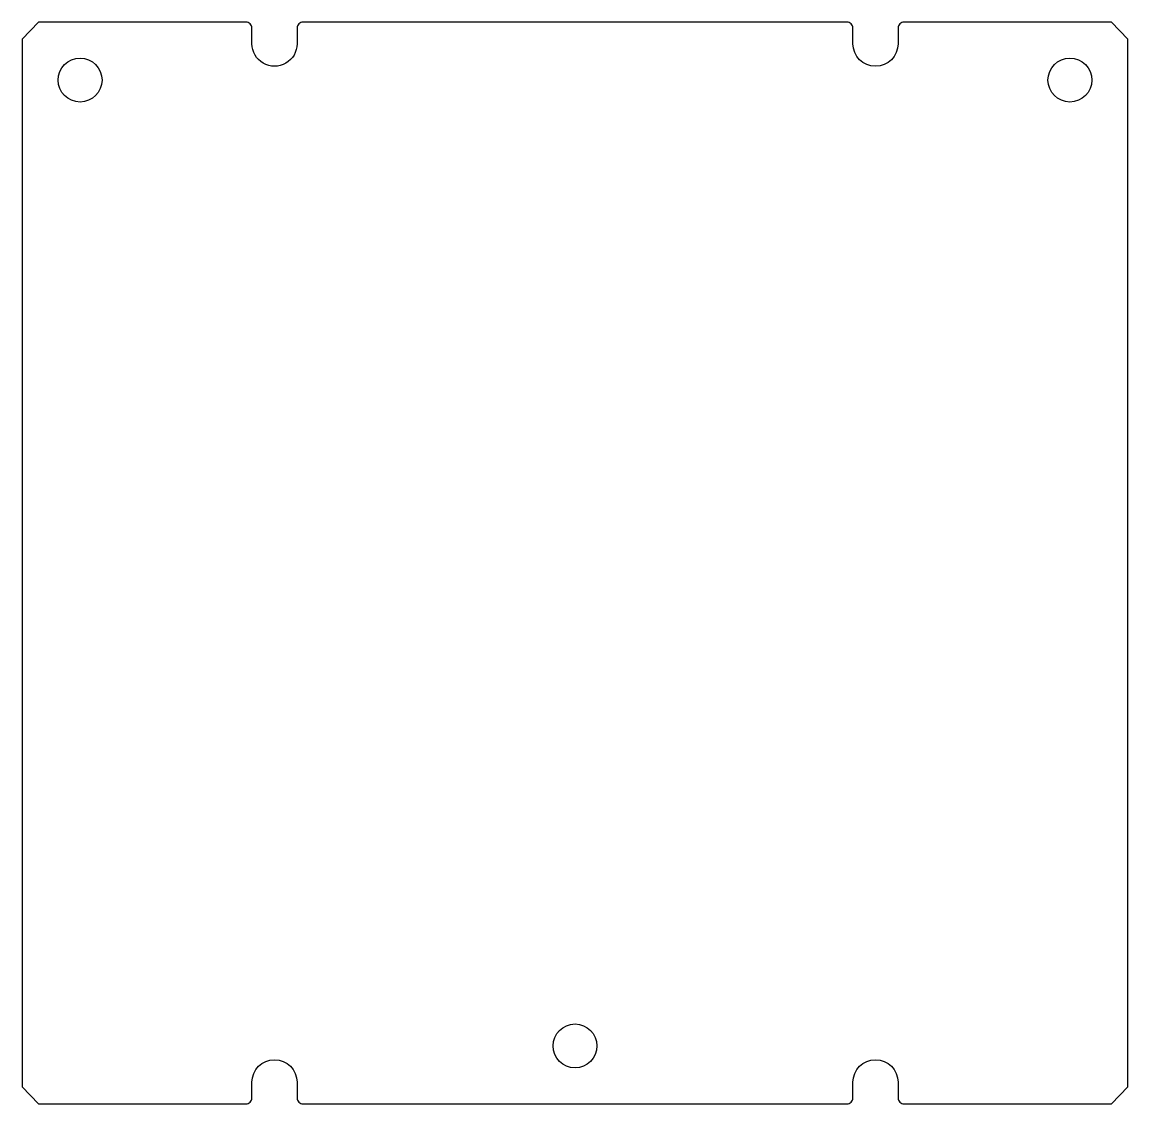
# Model space of a CAD drawing. Header units: millimetres. Extents: x -92 to 92, y -90 to 90.
import ezdxf

# ---------------------------------------------------------------- set-up
doc = ezdxf.new("R2010")
doc.units = ezdxf.units.MM
doc.layers.get('0').update_dxf_attribs({"linetype": 'CONTINUOUS'})

msp = doc.modelspace()

# ---------------------------------------------------------------- linework, layer by layer
msp.add_lwpolyline([(46.25, 89, 0.414214), (45.25, 90), (-45.25, 90, 0.414214), (-46.25, 89), (-46.25, 86.4, -1.000002), (-53.75, 86.4), (-53.75, 89, 0.414214), (-54.75, 90), (-89.25, 90), (-92, 87.19), (-92, -87.19), (-89.25, -90), (-54.75, -90, 0.414214), (-53.75, -89), (-53.75, -86.4, -1), (-46.25, -86.4), (-46.25, -89, 0.414214), (-45.25, -90), (45.25, -90, 0.414214), (46.25, -89), (46.25, -86.4, -1), (53.75, -86.4), (53.75, -89, 0.414214), (54.75, -90), (89.25, -90), (92, -87.19), (92, 87.19), (89.25, 90), (54.75, 90, 0.414214), (53.75, 89), (53.75, 86.4, -1), (46.25, 86.4)], format="xyb", close=True)
for centre in [(-82.35, 80.35), (82.35, 80.35), (0, -80.35)]:
    msp.add_circle(centre, 3.65)

doc.saveas('drawing.dxf')
